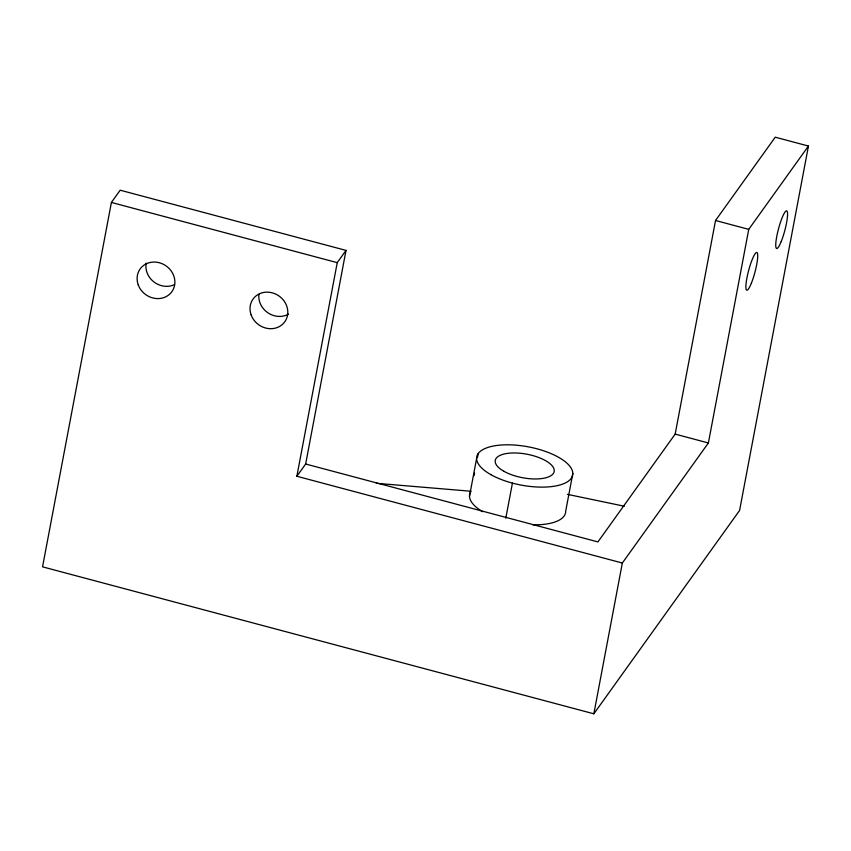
<?xml version="1.0" encoding="UTF-8"?>
<svg xmlns="http://www.w3.org/2000/svg" width="851" height="851" viewBox="0 0 851 851"><rect width="100%" height="100%" fill="white"/><g stroke="black" fill="none" stroke-linecap="round" stroke-linejoin="round"><path stroke-width="1.28" d="M305.658 464.008L346.017 250.396L120.182 190.198L111.407 202.442L42.55 566.84L593.849 713.808L739.593 510.44L808.45 146.042L775.24 137.192L715.531 220.494L675.173 434.106L597.913 541.917L305.658 464.008L296.871 476.262L622.336 563.022L708.383 442.967L748.742 229.355L808.45 146.042M296.871 476.262L337.241 262.651L346.017 250.396M469.507 496.122L476.624 458.434M474.05 475.666L474.539 473.071M477.485 457.466L478.219 453.572M505.792 518.206L512.43 483.113M572.808 473.496L565.692 511.196A48.805 19.456 10.7 0 1 532.864 524.801M593.849 713.808L622.336 563.022M376.291 483.294L471.103 491.261A48.805 19.456 10.7 0 0 482.613 511.685M567.415 494.346L624.347 506.228M715.531 220.494L748.742 229.355M111.407 202.442L337.241 262.651M675.173 434.106L708.383 442.967M288.489 314.115A19.52 17.605 35.6 0 1 268.022 312.891A19.52 17.605 35.6 0 1 258.917 294.372M174.54 284.564A19.52 17.605 35.6 0 1 154.074 282.053A19.52 17.605 35.6 0 1 146.17 263.119M781.229 241.503A19.52 3.266 -75.1 0 0 786.994 211.037A19.52 3.266 -75.1 0 0 776.74 236.557A19.52 3.266 -75.1 0 0 781.229 241.503M751.38 283.16A19.52 3.266 -75.1 0 0 757.135 252.683A19.52 3.266 -75.1 0 0 746.88 278.213A19.52 3.266 -75.1 0 0 751.38 283.16M251.141 314.923A19.52 17.605 35.6 0 0 283.351 323.518A19.52 17.605 35.6 0 0 272.235 292.829A19.52 17.605 35.6 0 0 251.141 314.923M138.224 284.83A19.52 17.605 35.6 0 0 170.434 293.414A19.52 17.605 35.6 0 0 159.318 262.736A19.52 17.605 35.6 0 0 138.224 284.83M490.825 474.624A48.805 19.456 10.7 0 0 571.212 478.358A48.805 19.456 10.7 0 0 512.111 444.913A48.805 19.456 10.7 0 0 490.825 474.624M503.898 471.284A29.976 11.957 10.7 0 0 553.278 473.581A29.976 11.957 10.7 0 0 516.972 453.03A29.976 11.957 10.7 0 0 503.898 471.284"/></g></svg>
